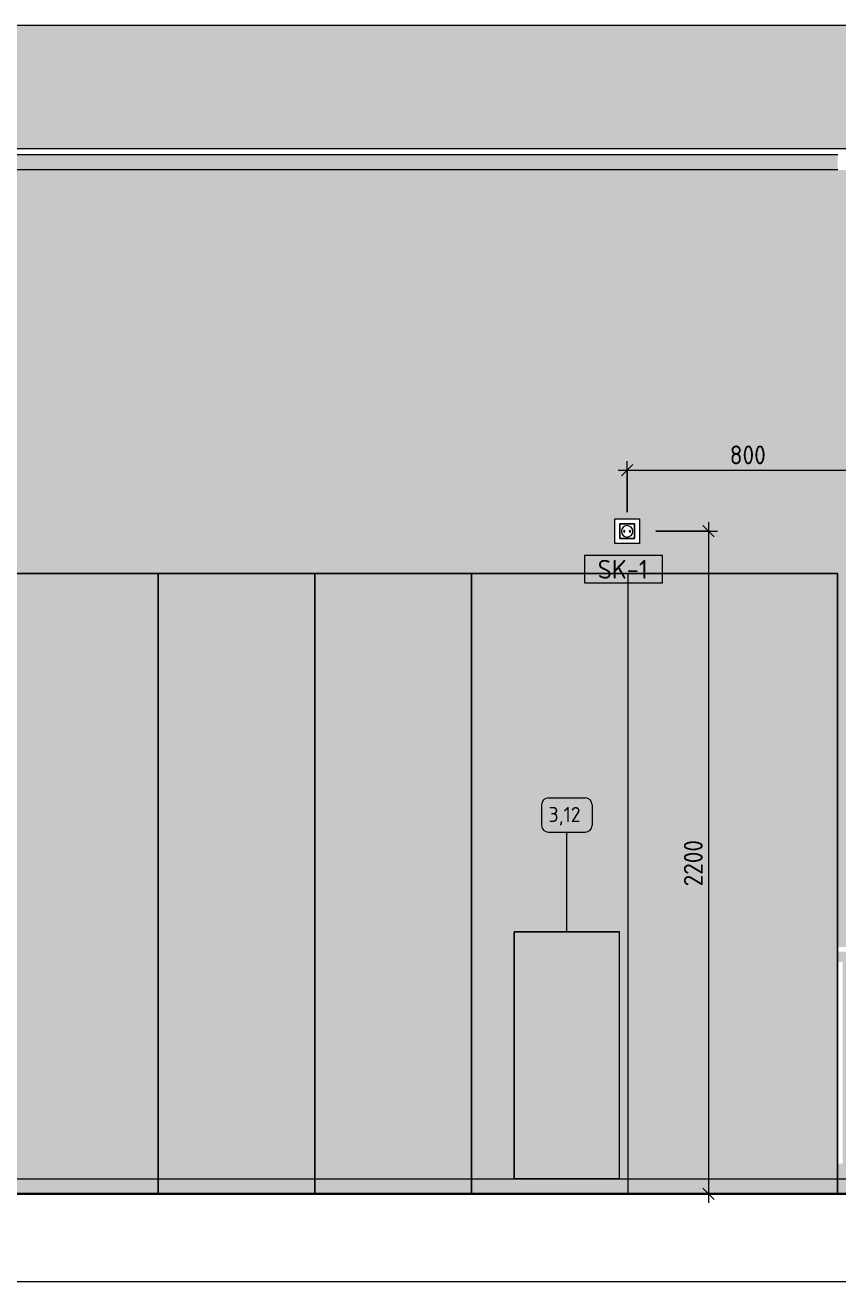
# Model space of a CAD drawing. Header units: millimetres. Extents: x 855 to 55293, y -2351 to 9447.
# Drawn here: x 33760 to 36456, y -321 to 3880 of the extents above; entities that cross this region are included whole.
import ezdxf

# ---------------------------------------------------------------- set-up
doc = ezdxf.new("R2010")
doc.units = ezdxf.units.MM
for name, color, linetype, lineweight in [('A-ANNO-DIMS', 7, 'Continuous', 9), ('A-ANNO-DIMS-25', 7, 'Continuous', 9), ('A-CLNG', 7, 'Continuous', 9), ('A-FLOR', 7, 'Continuous', 9), ('A-GENM', 7, 'Continuous', 9), ('A-WALL-PATT', 7, 'Continuous', 9), ('E-ELEC-EQPM', 7, 'Continuous', 9), ('E-ELEC-FIXT-IDEN', 7, 'Continuous', 9), ('I-FURN-IDEN', 7, 'Continuous', 9), ('I-WALL', 7, 'Continuous', 9), ('Электрические приборы', 7, 'Continuous', 9)]:
    doc.layers.add(name, color=color, linetype=linetype, lineweight=lineweight)
for name, color, linetype, lineweight, true_color in [('A-FLOR-FNSH-1', 7, 'Continuous', 30, 0x3c3c3c), ('I-FURN-15', 7, 'Continuous', 9, 0xacacac), ('I-FURN-16', 7, 'Continuous', 9, 0xc3c3c3), ('I-FURN-4', 7, 'Continuous', 9, 0xc0c0c0), ('I-FURN-5', 7, 'Continuous', 9, 0x9e9e9e), ('Розетки', 7, 'Continuous', 9, 0xff1e23)]:
    doc.layers.add(name, color=color, linetype=linetype, lineweight=lineweight, true_color=true_color)
doc.layers.add('I-FURN-6', color=7, linetype='Continuous', lineweight=9, true_color=0x7f7f7f, transparency=0.7)
doc.styles.add('GOST Common_5', font='GOST_Common.ttf', dxfattribs={"height": 50})
doc.styles.add('GOST Common_7', font='GOST_Common.ttf', dxfattribs={"height": 62.5})
doc.styles.add('ISOCPEUR_2', font='isocpeur.ttf', dxfattribs={"width": 0.9, "height": 62.5})
doc.dimstyles.new('ISO-2_5_0_9К_БОЛЬШОЙ_1', dxfattribs={"dimscale": 304.8, "dimtxt": 62.248823, "dimasz": 0.123031, "dimexe": 0.098425, "dimexo": 0.246063, "dimgap": 0, "dimtad": 1, "dimdec": 0, "dimrnd": 10, "dimzin": 0, "dimdsep": 46, "dimtxsty": 'ISOCPEUR_2', "dimblk1": 'OBLIQUE', "dimblk2": 'OBLIQUE', "dimsah": 1, "dimcen": 0.09, "dimdle": 0.098425, "dimazin": 0, "dimtfac": 1, "dimtdec": 4, "dimtix": 1, "dimtmove": 0, "dimatfit": 3, "dimfxl": 1, "dimtvp": 1, "dimtolj": 1, "dimtzin": 0, "dimarcsym": 2})

# ---------------------------------------------------------------- blocks, each defined once
blk = doc.blocks.new('Роз - p220-25282436-Развертка 1_10-2')
at = {"layer": 'Розетки'}
for p, q in [((-1244.5, 2224.5), (-1195.5, 2224.5)), ((-1244.5, 2175.5), (-1244.5, 2224.5)), ((-1195.5, 2224.5), (-1195.5, 2175.5)), ((-1195.5, 2175.5), (-1244.5, 2175.5))]:
    blk.add_line(p, q, dxfattribs=at)
for centre, radius, start, end in [((-1220, 2200), 19, 0, 180), ((-1220, 2200), 19, 180, 360), ((-1229.5, 2200), 2.5, 0, 180), ((-1229.5, 2200), 2.5, 180, 0), ((-1210.5, 2200), 2.5, 0, 180), ((-1210.5, 2200), 2.5, 180, 0)]:
    blk.add_arc(centre, radius, start, end, dxfattribs=at)
blk = doc.blocks.new('Рамки - Рамка х1-25282438-Развертка 1_10-2')
at = {"layer": 'E-ELEC-EQPM'}
for p, q in [((-1261, 2241), (-1179, 2241)), ((-1261, 2159), (-1261, 2241)), ((-1179, 2241), (-1179, 2159)), ((-1244.5, 2224.5), (-1244.5, 2175.5)), ((-1195.5, 2224.5), (-1244.5, 2224.5)), ((-1195.5, 2175.5), (-1195.5, 2224.5)), ((-1179, 2159), (-1261, 2159)), ((-1244.5, 2175.5), (-1195.5, 2175.5))]:
    blk.add_line(p, q, dxfattribs=at)
blk = doc.blocks.new('Плинтус - Плинтус темный _ст_школа_-32859015-Развертка 1_10-2')
at = {"layer": 'A-GENM'}
h = blk.add_hatch(color=256, dxfattribs=at)
h.paths.add_polyline_path([(-7034, 0), (-6954, 0), (-6951.1, 50), (-7034, 50), (-7034, 7.8)])
h.paths.add_polyline_path([(-6591.2, 0), (-6591.2, 50), (-6746.9, 50), (-6744, 0), (-6634.6, 0)])
h.paths.add_polyline_path([(-435, 0), (-435, 50), (-521.2, 50), (-521.2, 0)])
for p, q in [((-6591.2, 50), (-1595, 50)), ((-1595, 50), (-1245, 50)), ((-1245, 50), (-521.2, 50)), ((-521.2, 50), (-435, 50)), ((-521.2, 0), (-6591.2, 0)), ((-435, 0), (-521.2, 0))]:
    blk.add_line(p, q, dxfattribs=at)
blk = doc.blocks.new('шкаф 1_112 - шкаф 1_112-31117176-Развертка 1_10-2')
at = {"layer": 'I-FURN-6'}
for points in [[(-3296.2, 50), (-2776.2, 50), (-2776.2, 2060), (-3296.2, 2060), (-3296.2, 969.9)], [(-2713.7, 50), (-2256.2, 50), (-2256.2, 2060), (-2776.2, 2060), (-2776.2, 50)], [(-1736.2, 50), (-1736.2, 2060), (-2256.2, 2060), (-2256.2, 50), (-1842.4, 50)], [(-1736.2, 50), (-1595, 50), (-1595, 870), (-1245, 870), (-1245, 50), (-1216.2, 50), (-1216.2, 2060), (-1736.2, 2060), (-1736.2, 121)], [(-971.1, 50), (-521.2, 50), (-521.2, 2060), (-1216.2, 2060), (-1216.2, 50)], [(-1245, 50), (-1245, 870), (-1595, 870), (-1595, 50), (-1406.7, 50)], [(-2776.2, 0), (-2776.2, 50), (-3296.2, 50), (-3296.2, 0)], [(-2776.2, 0), (-2256.2, 0), (-2256.2, 50), (-2776.2, 50)], [(-1842.4, 0), (-1736.2, 0), (-1736.2, 50), (-2256.2, 50), (-2256.2, 0), (-2060.2, 0)], [(-1624.6, 0), (-1216.2, 0), (-1216.2, 50), (-1736.2, 50), (-1736.2, 0), (-1651.8, 0)], [(-1216.2, 0), (-521.2, 0), (-521.2, 50), (-1216.2, 50)]]:
    blk.add_hatch(color=256, dxfattribs=at).paths.add_polyline_path(points)
at = {"layer": 'I-FURN-15'}
for p, q in [((-2776.2, 2060), (-3296.2, 2060)), ((-2256.2, 2060), (-2776.2, 2060)), ((-1736.2, 2060), (-2256.2, 2060)), ((-1216.2, 2060), (-1736.2, 2060)), ((-521.2, 2060), (-1216.2, 2060)), ((-521.2, 0), (-521.2, 2060))]:
    blk.add_line(p, q, dxfattribs=at)
at = {"layer": 'I-FURN-4'}
for p, q in [((-3296.2, 2060), (-2776.2, 2060)), ((-2776.2, 2060), (-2256.2, 2060)), ((-2776.2, 0), (-2776.2, 2060)), ((-2776.2, 0), (-2776.2, 2060)), ((-2256.2, 0), (-2256.2, 2060)), ((-2256.2, 2060), (-1736.2, 2060)), ((-2256.2, 0), (-2256.2, 2060)), ((-1736.2, 2060), (-1216.2, 2060)), ((-1736.2, 0), (-1736.2, 2060)), ((-1736.2, 0), (-1736.2, 2060)), ((-1216.2, 0), (-1216.2, 2060)), ((-1216.2, 2060), (-521.2, 2060)), ((-1216.2, 0), (-1216.2, 2060)), ((-521.2, 2060), (-521.2, 0))]:
    blk.add_line(p, q, dxfattribs=at)
at = {"layer": 'I-FURN-5'}
for p, q in [((-2776.2, 2060), (-2776.2, 0)), ((-2776.2, 0), (-2776.2, 2060)), ((-2256.2, 0), (-2256.2, 2060)), ((-2256.2, 2060), (-2256.2, 0)), ((-1736.2, 2060), (-1736.2, 0)), ((-1736.2, 0), (-1736.2, 2060)), ((-1216.2, 0), (-1216.2, 2060)), ((-1216.2, 0), (-1216.2, 2060)), ((-521.2, 0), (-6591.2, 0)), ((-3296.2, 0), (-2776.2, 0)), ((-2776.2, 0), (-2256.2, 0)), ((-2256.2, 0), (-1736.2, 0)), ((-1736.2, 0), (-1216.2, 0)), ((-1216.2, 0), (-521.2, 0))]:
    blk.add_line(p, q, dxfattribs=at)
blk = doc.blocks.new('DIMBLOCK31-Развертка 1_10-2')
at = {"layer": 'A-ANNO-DIMS-25'}
for p, q in [((35727.4, 2403.1), (36587.4, 2403.1)), ((35757.4, 2263), (35757.4, 2433.1)), ((35757.4, 2403.1), (35757.4, 2263)), ((36557.4, 2354.6), (36557.4, 2433.1)), ((36557.4, 2403.1), (36557.4, 2354.6))]:
    blk.add_line(p, q, dxfattribs=at)
at = {"layer": 'A-ANNO-DIMS-25', "lineweight": 20}
for p, q in [((35757.4, 2403.1), (35738.7, 2384.4)), ((35757.4, 2403.1), (35776.2, 2421.9)), ((36557.4, 2403.1), (36538.7, 2384.4)), ((36557.4, 2403.1), (36576.2, 2421.9))]:
    blk.add_line(p, q, dxfattribs=at)
at = {"layer": 'A-ANNO-DIMS-25', "color": 0, "insert": (36098.2, 2484.8), "char_height": 62.5, "width": 142.215, "attachment_point": 1, "line_spacing_factor": 1.149209, "style": 'ISOCPEUR_2'}
blk.add_mtext('800', dxfattribs=at)
blk = doc.blocks.new('_Oblique')
at = {"color": 0, "linetype": 'ByBlock', "lineweight": -2}
blk.add_line((-0.5, -0.5), (0.5, 0.5), dxfattribs=at)
blk = doc.blocks.new('DIMBLOCK32-Развертка 1_10-2')
at = {"layer": 'A-ANNO-DIMS-25'}
for p, q in [((36027.5, 2230), (36027.5, -30)), ((35852.3, 2200), (36057.5, 2200)), ((36027.5, 2200), (35852.3, 2200)), ((35979, 0), (36057.5, 0)), ((36027.5, 0), (35979, 0))]:
    blk.add_line(p, q, dxfattribs=at)
at = {"layer": 'A-ANNO-DIMS-25', "lineweight": 20}
for p, q in [((36027.5, 2200), (36008.7, 2218.8)), ((36027.5, 2200), (36046.2, 2181.2)), ((36027.5, 0), (36008.7, 18.8)), ((36027.5, 0), (36046.2, -18.8))]:
    blk.add_line(p, q, dxfattribs=at)
at = {"layer": 'A-ANNO-DIMS-25', "color": 0, "insert": (35945.8, 1021), "char_height": 62.5, "width": 189.619, "attachment_point": 1, "rotation": 90, "line_spacing_factor": 1.149209, "style": 'ISOCPEUR_2'}
blk.add_mtext('2200', dxfattribs=at)
blk = doc.blocks.new('М_силовых электроприборов_РАЗВЕРТКИ - Типоразмер_примечание-27444908-Развертка 1_10-2')
at = {"layer": 'E-ELEC-FIXT-IDEN'}
for p, q in [((-1102.6, 2119.5), (-1361, 2119.5)), ((-1361, 2119.5), (-1361, 2029.4)), ((-1102.6, 2029.4), (-1102.6, 2119.5)), ((-1361, 2029.4), (-1102.6, 2029.4))]:
    blk.add_line(p, q, dxfattribs=at)
blk = doc.blocks.new('DIMBLOCK33-Развертка 1_10-2')
at = {"layer": 'A-ANNO-DIMS-25'}
for p, q in [((29927.4, -75), (29927.4, -321.4)), ((29927.4, -291.4), (29927.4, -75.1)), ((36837.4, -75), (36837.4, -321.4)), ((36837.4, -291.4), (36837.4, -75.1)), ((29897.4, -291.4), (36867.4, -291.4))]:
    blk.add_line(p, q, dxfattribs=at)
at = {"layer": 'A-ANNO-DIMS-25', "lineweight": 20}
for p, q in [((29927.4, -291.4), (29908.7, -310.2)), ((29927.4, -291.4), (29946.2, -272.7)), ((36837.4, -291.4), (36818.7, -310.2)), ((36837.4, -291.4), (36856.2, -272.7))]:
    blk.add_line(p, q, dxfattribs=at)
at = {"layer": 'A-ANNO-DIMS-25', "color": 0, "insert": (33308.8, -209.8), "char_height": 62.5, "width": 176.691, "attachment_point": 1, "line_spacing_factor": 1.149209, "style": 'ISOCPEUR_2'}
blk.add_mtext('6910', dxfattribs=at)
blk = doc.blocks.new('Марка_Мебель - В прямоуг_Balcon_Марка-25523697-Развертка 1_10-2')
at = {"layer": 'I-FURN-IDEN'}
for p, q in [((-1481.4, 1314.8), (-1358.6, 1314.8)), ((-1503.9, 1292.3), (-1503.9, 1223.3)), ((-1336.1, 1292.3), (-1336.1, 1223.5)), ((-1481.5, 1201), (-1358.6, 1201))]:
    blk.add_line(p, q, dxfattribs=at)
for centre, radius, start, end in [((-1481.4, 1292.3), 22.5, 90, 180), ((-1358.6, 1292.3), 22.5, 0, 90), ((-1481.5, 1223.3), 22.3, 180, 270), ((-1358.6, 1223.5), 22.5, 270, 0)]:
    blk.add_arc(centre, radius, start, end, dxfattribs=at)

msp = doc.modelspace()

# ---------------------------------------------------------------- hatches: boundary and pattern name
at = {"layer": 'A-WALL-PATT'}
h = msp.add_hatch(color=256, dxfattribs=at)
h.paths.add_polyline_path([(36556.4, 50), (36556.4, 804), (36456.5, 804), (36456.5, 820), (36556.4, 820), (36556.4, 3400), (36456.4, 3400), (36456.4, 3450), (29928.4, 3450), (29928.4, 50), (30026.3, 50), (30033.7, 181.6), (30038.4, 270), (30218.4, 270), (30230.5, 50), (30386.2, 50), (30386.2, 2060), (36456.2, 2060), (36456.2, 50), (36542.4, 50)])
h.paths.add_polyline_path([(36456.5, 100), (36456.5, 770), (36472.5, 770), (36472.5, 100)])
h.paths.add_polyline_path([(35716.4, 2159), (35716.4, 2241), (35798.4, 2241), (35798.4, 2159), (35732.9, 2159)])
h.paths.add_polyline_path([(35766.9, 2197.5), (35768.2, 2197.8), (35769.1, 2198.7), (35769.4, 2200), (35769.1, 2201.2), (35768.2, 2202.2), (35766.9, 2202.5), (35765.7, 2202.2), (35764.8, 2201.2), (35764.4, 2200), (35764.8, 2198.7), (35765.8, 2197.8), (35766.3, 2197.6)])
h.paths.add_polyline_path([(35747.9, 2197.5), (35749.2, 2197.8), (35750.1, 2198.7), (35750.4, 2200), (35750.1, 2201.2), (35749.2, 2202.2), (35747.9, 2202.5), (35746.7, 2202.2), (35745.8, 2201.2), (35745.4, 2200), (35745.8, 2198.7), (35746.8, 2197.8), (35747.3, 2197.6)])
at = {"layer": 'I-WALL'}
h = msp.add_hatch(color=256, dxfattribs=at)
h.paths.add_polyline_path([(36837.4, -0.1), (36837.4, 0), (36837.4, -0.1)])
h.paths.add_polyline_path([(36557.4, 3470), (36857.4, 3470), (36857.4, 3880), (31388.3, 3880), (31388.3, 3850), (31088.3, 3850), (31088.3, 3880), (30508.3, 3880), (30508.3, 3850), (30208.3, 3850), (30208.3, 3880), (29907.4, 3880), (29907.4, 3470), (36556.4, 3470)])

# ---------------------------------------------------------------- linework, layer by layer
at = {"layer": 'A-CLNG'}
msp.add_line((36456.4, 3400), (29927.4, 3400), dxfattribs=at)
at = {"layer": 'A-FLOR'}
for p, q in [((29907.2, 3880), (36837.4, 3880)), ((36857.4, -0.1), (29907.2, -0.1))]:
    msp.add_line(p, q, dxfattribs=at)
at = {"layer": 'A-FLOR-FNSH-1'}
msp.add_line((36817.4, 0), (29928.4, 0), dxfattribs=at)
at = {"layer": 'I-FURN-16'}
for p, q in [((35732.4, 870), (35382.4, 870)), ((35382.4, 870), (35382.4, 50)), ((35732.4, 50), (35732.4, 870)), ((35382.4, 50), (35732.4, 50))]:
    msp.add_line(p, q, dxfattribs=at)
at = {"layer": 'I-FURN-4'}
for p, q in [((35382.4, 870), (35732.4, 870)), ((35382.4, 50), (35382.4, 870)), ((35732.4, 50), (35732.4, 870)), ((35732.4, 50), (35382.4, 50))]:
    msp.add_line(p, q, dxfattribs=at)
at = {"layer": 'I-FURN-IDEN'}
msp.add_line((35557.4, 870), (35557.4, 1201), dxfattribs=at)
at = {"layer": 'I-WALL'}
for p, q in [((36837.4, 3470), (29927.4, 3470)), ((36456.4, 3450), (29928.4, 3450))]:
    msp.add_line(p, q, dxfattribs=at)

# ---------------------------------------------------------------- block references
at = {"layer": 'A-GENM'}
msp.add_blockref('Плинтус - Плинтус темный _ст_школа_-32859015-Развертка 1_10-2', (36977.4, 0), dxfattribs=at)
at = {"layer": 'E-ELEC-EQPM'}
msp.add_blockref('Рамки - Рамка х1-25282438-Развертка 1_10-2', (36977.4, 0), dxfattribs=at)
at = {"layer": 'E-ELEC-FIXT-IDEN'}
msp.add_blockref('М_силовых электроприборов_РАЗВЕРТКИ - Типоразмер_примечание-27444908-Развертка 1_10-2', (36977.4, 0), dxfattribs=at)
at = {"layer": 'I-FURN-5'}
msp.add_blockref('шкаф 1_112 - шкаф 1_112-31117176-Развертка 1_10-2', (36977.4, 0), dxfattribs=at)
at = {"layer": 'I-FURN-IDEN'}
msp.add_blockref('Марка_Мебель - В прямоуг_Balcon_Марка-25523697-Развертка 1_10-2', (36977.4, 0), dxfattribs=at)
at = {"layer": 'Электрические приборы'}
msp.add_blockref('Роз - p220-25282436-Развертка 1_10-2', (36977.4, 0), dxfattribs=at)

# ---------------------------------------------------------------- texts
at = {"layer": 'E-ELEC-FIXT-IDEN', "insert": (35659.8, 2105), "char_height": 62.5, "width": 212.447, "attachment_point": 1, "style": 'GOST Common_7'}
msp.add_mtext('SK-1', dxfattribs=at)
at = {"layer": 'I-FURN-IDEN', "insert": (35496.7, 1284.7), "char_height": 50, "width": 138.291, "attachment_point": 1, "style": 'GOST Common_5'}
msp.add_mtext('3,12', dxfattribs=at)

# ---------------------------------------------------------------- dimensions: what is measured, and where the dimension line sits
at = {"layer": 'A-ANNO-DIMS'}
for base, p1, p2, override, picture, middle in [((36557.4, 2403.1), (35757.4, 2338), (36557.4, 2429.6), {"dimpost": '<>', "dimfxl": 805.225359}, 'DIMBLOCK31-Развертка 1_10-2', (36157.4, 2434.4)), ((36837.4, -291.4), (29927.4, 0), (36837.4, 0), {"dimpost": '<>', "dimfxl": 6910.000005}, 'DIMBLOCK33-Развертка 1_10-2', (33382.4, -260.2))]:
    dim = msp.add_linear_dim(base=base, p1=p1, p2=p2, dimstyle='ISO-2_5_0_9К_БОЛЬШОЙ_1', override=override, dxfattribs=at)
    dim.commit()
    dim.dimension.update_dxf_attribs({"geometry": picture, "text_midpoint": middle})
dim = msp.add_linear_dim(base=(36027.5, 0), p1=(35777.3, 2200), p2=(36054, 0), angle=90, dimstyle='ISO-2_5_0_9К_БОЛЬШОЙ_1', override={"dimpost": '<>', "dimfxl": 2217.334514}, dxfattribs=at)
dim.commit()
dim.dimension.update_dxf_attribs({"geometry": 'DIMBLOCK32-Развертка 1_10-2', "text_midpoint": (35996.2, 1100)})

doc.saveas('drawing.dxf')
